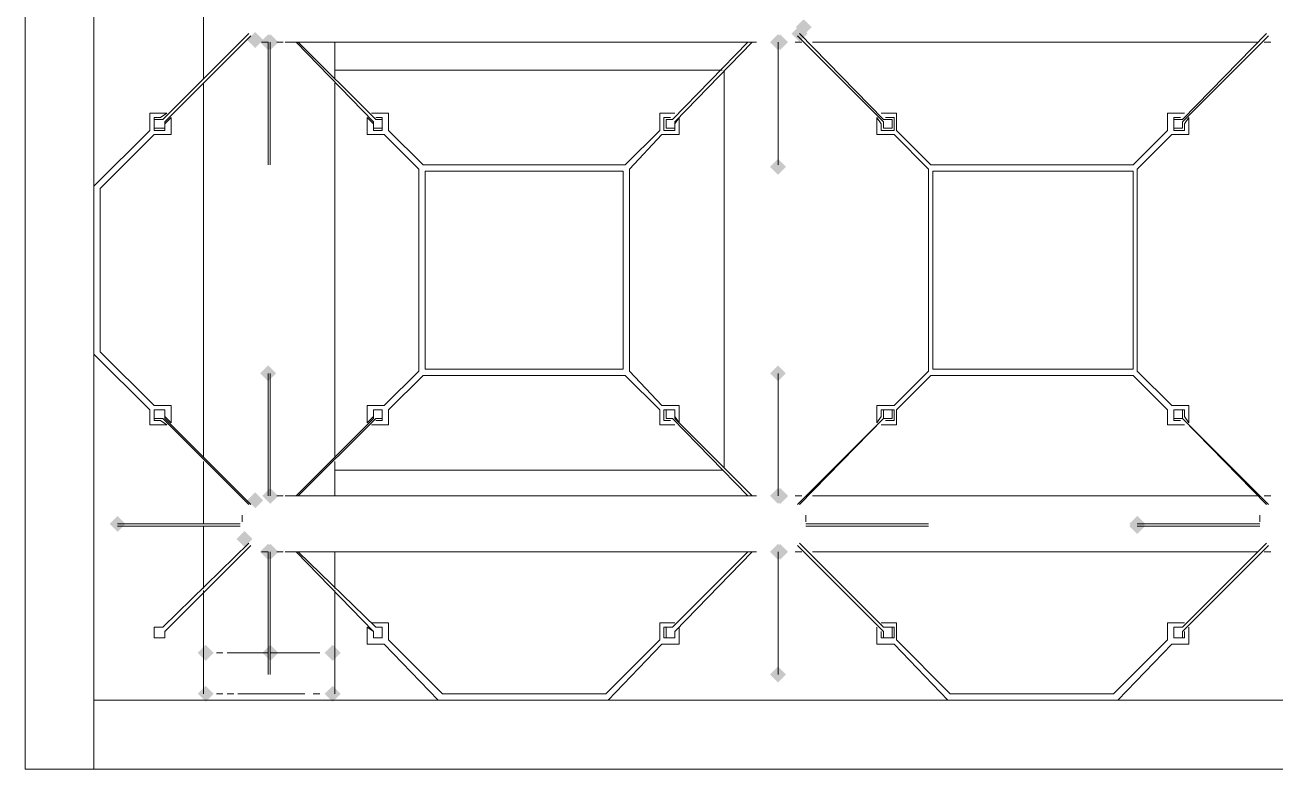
# Model space of a CAD drawing. Header units: millimetres. Extents: x -4415 to 173792, y -78716 to 47289.
# Drawn here: x 45874 to 46498, y -5479 to -5108 of the extents above; entities that cross this region are included whole.
import ezdxf

# ---------------------------------------------------------------- set-up
doc = ezdxf.new("R2010")
doc.units = ezdxf.units.MM

msp = doc.modelspace()

# ---------------------------------------------------------------- hatches: boundary and pattern name
h = msp.add_hatch(color=0)
h.dxf.hatch_style = 2
h.paths.add_polyline_path([(46260.28, -5116.05), (46256.3, -5112.07), (46260.28, -5108.1), (46264.25, -5112.07)])
h = msp.add_hatch(color=0)
h.dxf.hatch_style = 2
h.paths.add_polyline_path([(46262.42, -5112.83), (46258.45, -5108.85), (46262.42, -5104.88), (46266.4, -5108.85)])
h = msp.add_hatch(color=0)
h.dxf.hatch_style = 2
h.paths.add_polyline_path([(45988.68, -5119.27), (45984.71, -5115.29), (45988.68, -5111.32), (45992.65, -5115.29)])
h = msp.add_hatch(color=0)
h.dxf.hatch_style = 2
h.paths.add_polyline_path([(45995.12, -5120.34), (45991.15, -5116.37), (45995.12, -5112.4), (45999.09, -5116.37)])
h = msp.add_hatch(color=0)
h.dxf.hatch_style = 2
h.paths.add_polyline_path([(45996.2, -5120.34), (45992.22, -5116.37), (45996.2, -5112.4), (46000.17, -5116.37)])
h = msp.add_hatch(color=0)
h.dxf.hatch_style = 2
h.paths.add_polyline_path([(46249.54, -5120.34), (46245.57, -5116.37), (46249.54, -5112.4), (46253.51, -5116.37)])
h = msp.add_hatch(color=0)
h.dxf.hatch_style = 2
h.paths.add_polyline_path([(46250.62, -5120.34), (46246.64, -5116.37), (46250.62, -5112.4), (46254.59, -5116.37)])
h = msp.add_hatch(color=0)
h.dxf.hatch_style = 2
h.paths.add_polyline_path([(46249.54, -5182.6), (46245.57, -5178.63), (46249.54, -5174.66), (46253.51, -5178.63)])
h = msp.add_hatch(color=0)
h.dxf.hatch_style = 2
h.paths.add_polyline_path([(45995.12, -5285.66), (45991.15, -5281.69), (45995.12, -5277.71), (45999.09, -5281.69)])
h = msp.add_hatch(color=0)
h.dxf.hatch_style = 2
h.paths.add_polyline_path([(46249.54, -5285.66), (46245.57, -5281.69), (46249.54, -5277.71), (46253.51, -5281.69)])
h = msp.add_hatch(color=0)
h.dxf.hatch_style = 2
h.paths.add_polyline_path([(46249.54, -5285.66), (46245.57, -5281.69), (46249.54, -5277.71), (46253.51, -5281.69)])
h = msp.add_hatch(color=0)
h.dxf.hatch_style = 2
h.paths.add_polyline_path([(45988.68, -5348.99), (45984.71, -5345.02), (45988.68, -5341.05), (45992.65, -5345.02)])
h = msp.add_hatch(color=0)
h.dxf.hatch_style = 2
h.paths.add_polyline_path([(45996.2, -5346.85), (45992.22, -5342.88), (45996.2, -5338.9), (46000.17, -5342.88)])
h = msp.add_hatch(color=0)
h.dxf.hatch_style = 2
h.paths.add_polyline_path([(46249.54, -5346.85), (46245.57, -5342.88), (46249.54, -5338.9), (46253.51, -5342.88)])
h = msp.add_hatch(color=0)
h.dxf.hatch_style = 2
h.paths.add_polyline_path([(46250.62, -5346.85), (46246.64, -5342.88), (46250.62, -5338.9), (46254.59, -5342.88)])
h = msp.add_hatch(color=0)
h.dxf.hatch_style = 2
h.paths.add_polyline_path([(45919.98, -5360.8), (45916.01, -5356.83), (45919.98, -5352.86), (45923.95, -5356.83)])
h = msp.add_hatch(color=0)
h.dxf.hatch_style = 2
h.paths.add_polyline_path([(46428.82, -5360.8), (46424.84, -5356.83), (46428.82, -5352.86), (46432.79, -5356.83)])
h = msp.add_hatch(color=0)
h.dxf.hatch_style = 2
h.paths.add_polyline_path([(46428.82, -5361.88), (46424.84, -5357.9), (46428.82, -5353.93), (46432.79, -5357.9)])
h = msp.add_hatch(color=0)
h.dxf.hatch_style = 2
h.paths.add_polyline_path([(45983.31, -5368.32), (45979.34, -5364.35), (45983.31, -5360.37), (45987.29, -5364.35)])
h = msp.add_hatch(color=0)
h.dxf.hatch_style = 2
h.paths.add_polyline_path([(45995.12, -5374.76), (45991.15, -5370.79), (45995.12, -5366.81), (45999.09, -5370.79)])
h = msp.add_hatch(color=0)
h.dxf.hatch_style = 2
h.paths.add_polyline_path([(45996.2, -5374.76), (45992.22, -5370.79), (45996.2, -5366.81), (46000.17, -5370.79)])
h = msp.add_hatch(color=0)
h.dxf.hatch_style = 2
h.paths.add_polyline_path([(46249.54, -5374.76), (46245.57, -5370.79), (46249.54, -5366.81), (46253.51, -5370.79)])
h = msp.add_hatch(color=0)
h.dxf.hatch_style = 2
h.paths.add_polyline_path([(46250.62, -5374.76), (46246.64, -5370.79), (46250.62, -5366.81), (46254.59, -5370.79)])
h = msp.add_hatch(color=0)
h.dxf.hatch_style = 2
h.paths.add_polyline_path([(45963.99, -5425.21), (45960.02, -5421.24), (45963.99, -5417.27), (45967.96, -5421.24)])
h = msp.add_hatch(color=0)
h.dxf.hatch_style = 2
h.paths.add_polyline_path([(45996.2, -5425.21), (45992.22, -5421.24), (45996.2, -5417.27), (46000.17, -5421.24)])
h = msp.add_hatch(color=0)
h.dxf.hatch_style = 2
h.paths.add_polyline_path([(46027.33, -5425.21), (46023.36, -5421.24), (46027.33, -5417.27), (46031.3, -5421.24)])
h = msp.add_hatch(color=0)
h.dxf.hatch_style = 2
h.paths.add_polyline_path([(46027.33, -5425.21), (46023.36, -5421.24), (46027.33, -5417.27), (46031.3, -5421.24)])
h = msp.add_hatch(color=0)
h.dxf.hatch_style = 2
h.paths.add_polyline_path([(46249.54, -5435.95), (46245.57, -5431.98), (46249.54, -5428), (46253.51, -5431.98)])
h = msp.add_hatch(color=0)
h.dxf.hatch_style = 2
h.paths.add_polyline_path([(45963.99, -5445.61), (45960.02, -5441.64), (45963.99, -5437.67), (45967.96, -5441.64)])
h = msp.add_hatch(color=0)
h.dxf.hatch_style = 2
h.paths.add_polyline_path([(46027.33, -5445.61), (46023.36, -5441.64), (46027.33, -5437.67), (46031.3, -5441.64)])

# ---------------------------------------------------------------- linework, layer by layer
at = {"color": 0, "lineweight": 0}
for points in [[(45873.82, -5479.21), (45873.82, -3964.51)], [(45908.17, -5479.21), (45908.17, -3964.51)], [(45962.92, -5134.62), (45962.92, -5103.49)], [(45942.52, -5155.01), (45985.46, -5112.07)], [(45986.53, -5113.15), (45943.59, -5156.09)], [(46302.14, -5156.09), (46259.2, -5113.15)], [(46260.28, -5112.07), (46302.14, -5155.01)], [(46451.36, -5155.01), (46493.23, -5112.07)], [(46494.3, -5113.15), (46451.36, -5156.09)], [(45995.12, -5116.37), (45991.9, -5116.37)], [(45995.12, -5177.56), (45995.12, -5116.37)], [(45996.2, -5116.37), (45996.2, -5177.56)], [(46002.64, -5116.37), (45999.42, -5116.37)], [(46006.93, -5116.37), (46003.71, -5116.37)], [(46010.15, -5116.37), (46006.93, -5116.37)], [(46047.72, -5156.09), (46009.08, -5116.37)], [(46013.37, -5116.37), (46010.15, -5116.37)], [(46010.15, -5116.37), (46048.8, -5155.01)], [(46016.59, -5116.37), (46013.37, -5116.37)], [(46020.89, -5116.37), (46016.59, -5116.37)], [(46024.11, -5116.37), (46020.89, -5116.37)], [(46029.47, -5116.37), (46024.11, -5116.37)], [(46028.4, -5116.37), (46028.4, -5134.62)], [(46033.77, -5116.37), (46029.47, -5116.37)], [(46039.14, -5116.37), (46033.77, -5116.37)], [(46044.5, -5116.37), (46039.14, -5116.37)], [(46049.87, -5116.37), (46044.5, -5116.37)], [(46055.24, -5116.37), (46049.87, -5116.37)], [(46061.68, -5116.37), (46055.24, -5116.37)], [(46067.05, -5116.37), (46061.68, -5116.37)], [(46073.49, -5116.37), (46067.05, -5116.37)], [(46079.93, -5116.37), (46073.49, -5116.37)], [(46086.37, -5116.37), (46079.93, -5116.37)], [(46092.81, -5116.37), (46086.37, -5116.37)], [(46099.25, -5116.37), (46092.81, -5116.37)], [(46105.69, -5116.37), (46099.25, -5116.37)], [(46113.21, -5116.37), (46105.69, -5116.37)], [(46118.57, -5116.37), (46113.21, -5116.37)], [(46126.09, -5116.37), (46118.57, -5116.37)], [(46132.53, -5116.37), (46126.09, -5116.37)], [(46138.97, -5116.37), (46132.53, -5116.37)], [(46146.49, -5116.37), (46138.97, -5116.37)], [(46152.93, -5116.37), (46146.49, -5116.37)], [(46159.37, -5116.37), (46152.93, -5116.37)], [(46165.81, -5116.37), (46159.37, -5116.37)], [(46172.25, -5116.37), (46165.81, -5116.37)], [(46177.62, -5116.37), (46172.25, -5116.37)], [(46184.06, -5116.37), (46177.62, -5116.37)], [(46190.5, -5116.37), (46184.06, -5116.37)], [(46195.87, -5116.37), (46190.5, -5116.37)], [(46201.23, -5116.37), (46195.87, -5116.37)], [(46196.94, -5155.01), (46234.51, -5116.37)], [(46236.66, -5116.37), (46198.01, -5156.09)], [(46205.53, -5116.37), (46201.23, -5116.37)], [(46210.9, -5116.37), (46205.53, -5116.37)], [(46216.26, -5116.37), (46210.9, -5116.37)], [(46220.56, -5116.37), (46216.26, -5116.37)], [(46224.85, -5116.37), (46220.56, -5116.37)], [(46228.07, -5116.37), (46224.85, -5116.37)], [(46232.37, -5116.37), (46228.07, -5116.37)], [(46235.59, -5116.37), (46232.37, -5116.37)], [(46238.81, -5116.37), (46235.59, -5116.37)], [(46249.54, -5177.56), (46249.54, -5116.37)], [(46249.54, -5116.37), (46249.54, -5177.56)], [(46261.35, -5116.37), (46258.13, -5116.37)], [(46271.01, -5116.37), (46266.72, -5116.37)], [(46274.23, -5116.37), (46271.01, -5116.37)], [(46279.6, -5116.37), (46274.23, -5116.37)], [(46283.89, -5116.37), (46279.6, -5116.37)], [(46288.19, -5116.37), (46283.89, -5116.37)], [(46293.55, -5116.37), (46288.19, -5116.37)], [(46297.85, -5116.37), (46293.55, -5116.37)], [(46304.29, -5116.37), (46297.85, -5116.37)], [(46309.66, -5116.37), (46304.29, -5116.37)], [(46315.02, -5116.37), (46309.66, -5116.37)], [(46321.47, -5116.37), (46315.02, -5116.37)], [(46326.83, -5116.37), (46321.47, -5116.37)], [(46333.27, -5116.37), (46326.83, -5116.37)], [(46339.72, -5116.37), (46333.27, -5116.37)], [(46346.16, -5116.37), (46339.72, -5116.37)], [(46353.67, -5116.37), (46346.16, -5116.37)], [(46360.11, -5116.37), (46353.67, -5116.37)], [(46366.55, -5116.37), (46360.11, -5116.37)], [(46372.99, -5116.37), (46366.55, -5116.37)], [(46380.51, -5116.37), (46372.99, -5116.37)], [(46386.95, -5116.37), (46380.51, -5116.37)], [(46393.39, -5116.37), (46386.95, -5116.37)], [(46399.83, -5116.37), (46393.39, -5116.37)], [(46406.27, -5116.37), (46399.83, -5116.37)], [(46413.79, -5116.37), (46406.27, -5116.37)], [(46420.23, -5116.37), (46413.79, -5116.37)], [(46426.67, -5116.37), (46420.23, -5116.37)], [(46432.04, -5116.37), (46426.67, -5116.37)], [(46438.48, -5116.37), (46432.04, -5116.37)], [(46443.84, -5116.37), (46438.48, -5116.37)], [(46450.29, -5116.37), (46443.84, -5116.37)], [(46454.58, -5116.37), (46450.29, -5116.37)], [(46461.02, -5116.37), (46454.58, -5116.37)], [(46465.31, -5116.37), (46461.02, -5116.37)], [(46470.68, -5116.37), (46465.31, -5116.37)], [(46474.98, -5116.37), (46470.68, -5116.37)], [(46478.2, -5116.37), (46474.98, -5116.37)], [(46482.49, -5116.37), (46478.2, -5116.37)], [(46485.71, -5116.37), (46482.49, -5116.37)], [(46488.93, -5116.37), (46485.71, -5116.37)], [(46495.37, -5116.37), (46492.15, -5116.37)], [(46028.4, -5130.32), (46221.63, -5130.32)], [(46222.7, -5130.32), (46222.7, -5328.92)], [(45962.92, -5323.55), (45962.92, -5136.76)], [(46028.4, -5136.76), (46028.4, -5323.55)], [(45944.67, -5151.79), (45936.08, -5151.79)], [(45936.08, -5151.79), (45936.08, -5160.38)], [(45938.23, -5160.38), (45938.23, -5153.94)], [(45938.23, -5153.94), (45941.45, -5153.94)], [(45938.23, -5155.01), (45942.52, -5155.01)], [(45938.23, -5159.31), (45938.23, -5155.01)], [(45941.45, -5153.94), (45944.67, -5151.79)], [(45946.82, -5153.94), (45943.59, -5157.16)], [(45943.59, -5156.09), (45943.59, -5159.31)], [(45943.59, -5157.16), (45943.59, -5160.38)], [(45946.82, -5162.53), (45946.82, -5153.94)], [(46044.5, -5153.94), (46047.72, -5157.16)], [(46044.5, -5162.53), (46044.5, -5153.94)], [(46046.65, -5151.79), (46055.24, -5151.79)], [(46047.72, -5159.31), (46047.72, -5156.09)], [(46047.72, -5157.16), (46047.72, -5160.38)], [(46052.02, -5153.94), (46048.8, -5153.94)], [(46048.8, -5155.01), (46052.02, -5155.01)], [(46052.02, -5160.38), (46052.02, -5153.94)], [(46052.02, -5155.01), (46052.02, -5159.31)], [(46055.24, -5151.79), (46055.24, -5160.38)], [(46190.5, -5151.79), (46198.01, -5151.79)], [(46190.5, -5160.38), (46190.5, -5151.79)], [(46192.65, -5153.94), (46192.65, -5160.38)], [(46195.87, -5153.94), (46192.65, -5153.94)], [(46193.72, -5155.01), (46196.94, -5155.01)], [(46193.72, -5159.31), (46193.72, -5155.01)], [(46198.01, -5157.16), (46200.16, -5153.94)], [(46198.01, -5156.09), (46198.01, -5159.31)], [(46198.01, -5160.38), (46198.01, -5157.16)], [(46200.16, -5153.94), (46200.16, -5162.53)], [(46298.92, -5153.94), (46301.07, -5157.16)], [(46298.92, -5162.53), (46298.92, -5153.94)], [(46301.07, -5151.79), (46308.58, -5151.79)], [(46301.07, -5157.16), (46301.07, -5160.38)], [(46302.14, -5155.01), (46306.44, -5155.01)], [(46302.14, -5159.31), (46302.14, -5156.09)], [(46307.51, -5153.94), (46303.22, -5153.94)], [(46306.44, -5155.01), (46306.44, -5159.31)], [(46307.51, -5160.38), (46307.51, -5153.94)], [(46308.58, -5151.79), (46308.58, -5160.38)], [(46443.84, -5151.79), (46452.43, -5151.79)], [(46443.84, -5160.38), (46443.84, -5151.79)], [(46447.06, -5153.94), (46447.06, -5160.38)], [(46450.29, -5153.94), (46447.06, -5153.94)], [(46447.06, -5155.01), (46451.36, -5155.01)], [(46447.06, -5159.31), (46447.06, -5155.01)], [(46451.36, -5156.09), (46451.36, -5159.31)], [(46452.43, -5157.16), (46454.58, -5153.94)], [(46452.43, -5160.38), (46452.43, -5157.16)], [(46454.58, -5153.94), (46454.58, -5162.53)], [(45936.08, -5160.38), (45908.17, -5188.29)], [(45911.39, -5189.37), (45938.23, -5162.53)], [(45943.59, -5159.31), (45938.23, -5159.31)], [(45943.59, -5160.38), (45938.23, -5160.38)], [(45938.23, -5162.53), (45946.82, -5162.53)], [(46053.09, -5162.53), (46044.5, -5162.53)], [(46052.02, -5159.31), (46047.72, -5159.31)], [(46047.72, -5160.38), (46052.02, -5160.38)], [(46070.27, -5179.7), (46053.09, -5162.53)], [(46055.24, -5160.38), (46072.41, -5177.56)], [(46173.32, -5177.56), (46190.5, -5160.38)], [(46191.57, -5162.53), (46175.47, -5179.7)], [(46200.16, -5162.53), (46191.57, -5162.53)], [(46192.65, -5160.38), (46198.01, -5160.38)], [(46198.01, -5159.31), (46193.72, -5159.31)], [(46307.51, -5162.53), (46298.92, -5162.53)], [(46301.07, -5160.38), (46307.51, -5160.38)], [(46306.44, -5159.31), (46302.14, -5159.31)], [(46324.69, -5179.7), (46307.51, -5162.53)], [(46308.58, -5160.38), (46325.76, -5177.56)], [(46426.67, -5177.56), (46443.84, -5160.38)], [(46445.99, -5162.53), (46428.82, -5179.7)], [(46454.58, -5162.53), (46445.99, -5162.53)], [(46451.36, -5159.31), (46447.06, -5159.31)], [(46447.06, -5160.38), (46452.43, -5160.38)], [(46070.27, -5280.61), (46070.27, -5179.7)], [(46072.41, -5177.56), (46173.32, -5177.56)], [(46073.49, -5279.54), (46073.49, -5180.78)], [(46073.49, -5180.78), (46172.25, -5180.78)], [(46172.25, -5180.78), (46172.25, -5279.54)], [(46175.47, -5179.7), (46175.47, -5280.61)], [(46324.69, -5280.61), (46324.69, -5179.7)], [(46325.76, -5177.56), (46426.67, -5177.56)], [(46326.83, -5279.54), (46326.83, -5180.78)], [(46326.83, -5180.78), (46426.67, -5180.78)], [(46426.67, -5180.78), (46426.67, -5279.54)], [(46428.82, -5179.7), (46428.82, -5280.61)], [(45908.17, -5188.29), (45908.17, -5272.03)], [(45911.39, -5270.95), (45911.39, -5189.37)], [(45908.17, -5272.03), (45936.08, -5299.94)], [(45938.23, -5297.79), (45911.39, -5270.95)], [(45995.12, -5342.88), (45995.12, -5281.69)], [(45996.2, -5281.69), (45996.2, -5342.88)], [(46053.09, -5297.79), (46070.27, -5280.61)], [(46172.25, -5279.54), (46073.49, -5279.54)], [(46175.47, -5280.61), (46191.57, -5297.79)], [(46249.54, -5281.69), (46249.54, -5342.88)], [(46249.54, -5342.88), (46249.54, -5281.69)], [(46307.51, -5297.79), (46324.69, -5280.61)], [(46426.67, -5279.54), (46326.83, -5279.54)], [(46428.82, -5280.61), (46445.99, -5297.79)], [(46072.41, -5282.76), (46055.24, -5299.94)], [(46173.32, -5282.76), (46072.41, -5282.76)], [(46190.5, -5299.94), (46173.32, -5282.76)], [(46325.76, -5282.76), (46308.58, -5299.94)], [(46426.67, -5282.76), (46325.76, -5282.76)], [(46443.84, -5299.94), (46426.67, -5282.76)], [(45936.08, -5299.94), (45936.08, -5307.45)], [(45946.82, -5297.79), (45938.23, -5297.79)], [(45938.23, -5305.3), (45938.23, -5299.94)], [(45938.23, -5299.94), (45943.59, -5299.94)], [(45938.23, -5299.94), (45943.59, -5299.94)], [(45938.23, -5304.23), (45938.23, -5299.94)], [(45943.59, -5299.94), (45943.59, -5303.16)], [(45943.59, -5299.94), (45943.59, -5304.23)], [(45946.82, -5306.38), (45946.82, -5297.79)], [(46044.5, -5297.79), (46053.09, -5297.79)], [(46044.5, -5306.38), (46044.5, -5297.79)], [(46047.72, -5299.94), (46047.72, -5303.16)], [(46052.02, -5299.94), (46047.72, -5299.94)], [(46047.72, -5299.94), (46052.02, -5299.94)], [(46047.72, -5304.23), (46047.72, -5299.94)], [(46052.02, -5305.3), (46052.02, -5299.94)], [(46052.02, -5299.94), (46052.02, -5304.23)], [(46055.24, -5299.94), (46055.24, -5307.45)], [(46190.5, -5307.45), (46190.5, -5299.94)], [(46191.57, -5297.79), (46200.16, -5297.79)], [(46192.65, -5299.94), (46192.65, -5305.3)], [(46198.01, -5299.94), (46192.65, -5299.94)], [(46193.72, -5299.94), (46198.01, -5299.94)], [(46193.72, -5304.23), (46193.72, -5299.94)], [(46198.01, -5303.16), (46198.01, -5299.94)], [(46198.01, -5299.94), (46198.01, -5304.23)], [(46200.16, -5297.79), (46200.16, -5306.38)], [(46298.92, -5297.79), (46307.51, -5297.79)], [(46298.92, -5306.38), (46298.92, -5297.79)], [(46301.07, -5299.94), (46301.07, -5303.16)], [(46307.51, -5299.94), (46301.07, -5299.94)], [(46302.14, -5299.94), (46306.44, -5299.94)], [(46302.14, -5304.23), (46302.14, -5299.94)], [(46306.44, -5299.94), (46306.44, -5304.23)], [(46307.51, -5305.3), (46307.51, -5299.94)], [(46308.58, -5299.94), (46308.58, -5307.45)], [(46443.84, -5307.45), (46443.84, -5299.94)], [(46445.99, -5297.79), (46454.58, -5297.79)], [(46447.06, -5299.94), (46447.06, -5305.3)], [(46452.43, -5299.94), (46447.06, -5299.94)], [(46447.06, -5299.94), (46451.36, -5299.94)], [(46447.06, -5304.23), (46447.06, -5299.94)], [(46451.36, -5299.94), (46451.36, -5304.23)], [(46452.43, -5303.16), (46452.43, -5299.94)], [(46454.58, -5297.79), (46454.58, -5306.38)], [(45936.08, -5307.45), (45944.67, -5307.45)], [(45942.52, -5304.23), (45938.23, -5304.23)], [(45941.45, -5305.3), (45938.23, -5305.3)], [(45944.67, -5307.45), (45941.45, -5305.3)], [(45985.46, -5347.17), (45942.52, -5304.23)], [(45943.59, -5303.16), (45946.82, -5306.38)], [(45943.59, -5304.23), (45986.53, -5347.17)], [(46009.08, -5342.88), (46047.72, -5304.23)], [(46048.8, -5304.23), (46010.15, -5342.88)], [(46047.72, -5303.16), (46044.5, -5306.38)], [(46055.24, -5307.45), (46046.65, -5307.45)], [(46052.02, -5304.23), (46048.8, -5304.23)], [(46048.8, -5305.3), (46052.02, -5305.3)], [(46198.01, -5307.45), (46190.5, -5307.45)], [(46192.65, -5305.3), (46195.87, -5305.3)], [(46196.94, -5304.23), (46193.72, -5304.23)], [(46234.51, -5342.88), (46196.94, -5304.23)], [(46200.16, -5306.38), (46198.01, -5303.16)], [(46198.01, -5304.23), (46236.66, -5342.88)], [(46259.2, -5347.17), (46302.14, -5304.23)], [(46302.14, -5304.23), (46260.28, -5347.17)], [(46301.07, -5303.16), (46298.92, -5306.38)], [(46308.58, -5307.45), (46301.07, -5307.45)], [(46306.44, -5304.23), (46302.14, -5304.23)], [(46303.22, -5305.3), (46307.51, -5305.3)], [(46452.43, -5307.45), (46443.84, -5307.45)], [(46451.36, -5304.23), (46447.06, -5304.23)], [(46447.06, -5305.3), (46450.29, -5305.3)], [(46451.36, -5304.23), (46494.3, -5347.17)], [(46493.23, -5347.17), (46451.36, -5304.23)], [(46454.58, -5306.38), (46452.43, -5303.16)], [(45962.92, -5356.83), (45962.92, -5325.7)], [(46028.4, -5325.7), (46028.4, -5342.88)], [(46221.63, -5329.99), (46028.4, -5329.99)], [(45999.42, -5342.88), (46002.64, -5342.88)], [(46003.71, -5342.88), (46006.93, -5342.88)], [(46006.93, -5342.88), (46010.15, -5342.88)], [(46010.15, -5342.88), (46013.37, -5342.88)], [(46013.37, -5342.88), (46016.59, -5342.88)], [(46016.59, -5342.88), (46020.89, -5342.88)], [(46020.89, -5342.88), (46024.11, -5342.88)], [(46024.11, -5342.88), (46029.47, -5342.88)], [(46029.47, -5342.88), (46033.77, -5342.88)], [(46033.77, -5342.88), (46039.14, -5342.88)], [(46039.14, -5342.88), (46044.5, -5342.88)], [(46044.5, -5342.88), (46049.87, -5342.88)], [(46049.87, -5342.88), (46055.24, -5342.88)], [(46055.24, -5342.88), (46061.68, -5342.88)], [(46061.68, -5342.88), (46067.05, -5342.88)], [(46067.05, -5342.88), (46073.49, -5342.88)], [(46073.49, -5342.88), (46079.93, -5342.88)], [(46079.93, -5342.88), (46086.37, -5342.88)], [(46086.37, -5342.88), (46092.81, -5342.88)], [(46092.81, -5342.88), (46099.25, -5342.88)], [(46099.25, -5342.88), (46105.69, -5342.88)], [(46105.69, -5342.88), (46113.21, -5342.88)], [(46113.21, -5342.88), (46118.57, -5342.88)], [(46118.57, -5342.88), (46126.09, -5342.88)], [(46126.09, -5342.88), (46132.53, -5342.88)], [(46132.53, -5342.88), (46138.97, -5342.88)], [(46138.97, -5342.88), (46146.49, -5342.88)], [(46146.49, -5342.88), (46152.93, -5342.88)], [(46152.93, -5342.88), (46159.37, -5342.88)], [(46159.37, -5342.88), (46165.81, -5342.88)], [(46165.81, -5342.88), (46172.25, -5342.88)], [(46172.25, -5342.88), (46177.62, -5342.88)], [(46177.62, -5342.88), (46184.06, -5342.88)], [(46184.06, -5342.88), (46190.5, -5342.88)], [(46190.5, -5342.88), (46195.87, -5342.88)], [(46195.87, -5342.88), (46201.23, -5342.88)], [(46201.23, -5342.88), (46205.53, -5342.88)], [(46205.53, -5342.88), (46210.9, -5342.88)], [(46210.9, -5342.88), (46216.26, -5342.88)], [(46216.26, -5342.88), (46220.56, -5342.88)], [(46220.56, -5342.88), (46224.85, -5342.88)], [(46224.85, -5342.88), (46228.07, -5342.88)], [(46228.07, -5342.88), (46232.37, -5342.88)], [(46232.37, -5342.88), (46235.59, -5342.88)], [(46235.59, -5342.88), (46238.81, -5342.88)], [(46258.13, -5342.88), (46261.35, -5342.88)], [(46266.72, -5342.88), (46271.01, -5342.88)], [(46271.01, -5342.88), (46274.23, -5342.88)], [(46274.23, -5342.88), (46279.6, -5342.88)], [(46279.6, -5342.88), (46283.89, -5342.88)], [(46283.89, -5342.88), (46288.19, -5342.88)], [(46288.19, -5342.88), (46293.55, -5342.88)], [(46293.55, -5342.88), (46297.85, -5342.88)], [(46297.85, -5342.88), (46304.29, -5342.88)], [(46304.29, -5342.88), (46309.66, -5342.88)], [(46309.66, -5342.88), (46315.02, -5342.88)], [(46315.02, -5342.88), (46321.47, -5342.88)], [(46321.47, -5342.88), (46326.83, -5342.88)], [(46326.83, -5342.88), (46333.27, -5342.88)], [(46333.27, -5342.88), (46339.72, -5342.88)], [(46339.72, -5342.88), (46346.16, -5342.88)], [(46346.16, -5342.88), (46353.67, -5342.88)], [(46353.67, -5342.88), (46360.11, -5342.88)], [(46360.11, -5342.88), (46366.55, -5342.88)], [(46366.55, -5342.88), (46372.99, -5342.88)], [(46372.99, -5342.88), (46380.51, -5342.88)], [(46380.51, -5342.88), (46386.95, -5342.88)], [(46386.95, -5342.88), (46393.39, -5342.88)], [(46393.39, -5342.88), (46399.83, -5342.88)], [(46399.83, -5342.88), (46406.27, -5342.88)], [(46406.27, -5342.88), (46413.79, -5342.88)], [(46413.79, -5342.88), (46420.23, -5342.88)], [(46420.23, -5342.88), (46426.67, -5342.88)], [(46426.67, -5342.88), (46432.04, -5342.88)], [(46432.04, -5342.88), (46438.48, -5342.88)], [(46438.48, -5342.88), (46443.84, -5342.88)], [(46443.84, -5342.88), (46450.29, -5342.88)], [(46450.29, -5342.88), (46454.58, -5342.88)], [(46454.58, -5342.88), (46461.02, -5342.88)], [(46461.02, -5342.88), (46465.31, -5342.88)], [(46465.31, -5342.88), (46470.68, -5342.88)], [(46470.68, -5342.88), (46474.98, -5342.88)], [(46474.98, -5342.88), (46478.2, -5342.88)], [(46478.2, -5342.88), (46482.49, -5342.88)], [(46482.49, -5342.88), (46485.71, -5342.88)], [(46485.71, -5342.88), (46488.93, -5342.88)], [(46492.15, -5342.88), (46495.37, -5342.88)], [(45919.98, -5356.83), (45981.17, -5356.83)], [(45982.24, -5355.76), (45982.24, -5352.54)], [(46263.5, -5355.76), (46263.5, -5352.54)], [(46263.5, -5356.83), (46324.69, -5356.83)], [(46428.82, -5356.83), (46490, -5356.83)], [(46490, -5355.76), (46490, -5352.54)], [(45981.17, -5357.9), (45919.98, -5357.9)], [(45962.92, -5389.04), (45962.92, -5357.9)], [(46324.69, -5357.9), (46263.5, -5357.9)], [(46490, -5357.9), (46428.82, -5357.9)], [(45942.52, -5408.36), (45985.46, -5366.49)], [(45986.53, -5367.57), (45943.59, -5410.51)], [(46302.14, -5410.51), (46259.2, -5367.57)], [(46260.28, -5366.49), (46302.14, -5408.36)], [(46451.36, -5408.36), (46493.23, -5366.49)], [(46494.3, -5367.57), (46451.36, -5410.51)], [(45995.12, -5370.79), (45991.9, -5370.79)], [(45995.12, -5431.98), (45995.12, -5370.79)], [(45996.2, -5370.79), (45996.2, -5431.98)], [(46002.64, -5370.79), (45999.42, -5370.79)], [(46006.93, -5370.79), (46003.71, -5370.79)], [(46010.15, -5370.79), (46006.93, -5370.79)], [(46047.72, -5410.51), (46009.08, -5370.79)], [(46013.37, -5370.79), (46010.15, -5370.79)], [(46010.15, -5370.79), (46048.8, -5408.36)], [(46016.59, -5370.79), (46013.37, -5370.79)], [(46020.89, -5370.79), (46016.59, -5370.79)], [(46024.11, -5370.79), (46020.89, -5370.79)], [(46029.47, -5370.79), (46024.11, -5370.79)], [(46028.4, -5370.79), (46028.4, -5389.04)], [(46033.77, -5370.79), (46029.47, -5370.79)], [(46039.14, -5370.79), (46033.77, -5370.79)], [(46044.5, -5370.79), (46039.14, -5370.79)], [(46049.87, -5370.79), (46044.5, -5370.79)], [(46055.24, -5370.79), (46049.87, -5370.79)], [(46061.68, -5370.79), (46055.24, -5370.79)], [(46067.05, -5370.79), (46061.68, -5370.79)], [(46073.49, -5370.79), (46067.05, -5370.79)], [(46079.93, -5370.79), (46073.49, -5370.79)], [(46086.37, -5370.79), (46079.93, -5370.79)], [(46092.81, -5370.79), (46086.37, -5370.79)], [(46099.25, -5370.79), (46092.81, -5370.79)], [(46105.69, -5370.79), (46099.25, -5370.79)], [(46113.21, -5370.79), (46105.69, -5370.79)], [(46118.57, -5370.79), (46113.21, -5370.79)], [(46126.09, -5370.79), (46118.57, -5370.79)], [(46132.53, -5370.79), (46126.09, -5370.79)], [(46138.97, -5370.79), (46132.53, -5370.79)], [(46146.49, -5370.79), (46138.97, -5370.79)], [(46152.93, -5370.79), (46146.49, -5370.79)], [(46159.37, -5370.79), (46152.93, -5370.79)], [(46165.81, -5370.79), (46159.37, -5370.79)], [(46172.25, -5370.79), (46165.81, -5370.79)], [(46177.62, -5370.79), (46172.25, -5370.79)], [(46184.06, -5370.79), (46177.62, -5370.79)], [(46190.5, -5370.79), (46184.06, -5370.79)], [(46195.87, -5370.79), (46190.5, -5370.79)], [(46201.23, -5370.79), (46195.87, -5370.79)], [(46196.94, -5408.36), (46234.51, -5370.79)], [(46236.66, -5370.79), (46198.01, -5410.51)], [(46205.53, -5370.79), (46201.23, -5370.79)], [(46210.9, -5370.79), (46205.53, -5370.79)], [(46216.26, -5370.79), (46210.9, -5370.79)], [(46220.56, -5370.79), (46216.26, -5370.79)], [(46224.85, -5370.79), (46220.56, -5370.79)], [(46228.07, -5370.79), (46224.85, -5370.79)], [(46232.37, -5370.79), (46228.07, -5370.79)], [(46235.59, -5370.79), (46232.37, -5370.79)], [(46238.81, -5370.79), (46235.59, -5370.79)], [(46249.54, -5431.98), (46249.54, -5370.79)], [(46249.54, -5370.79), (46249.54, -5431.98)], [(46261.35, -5370.79), (46258.13, -5370.79)], [(46271.01, -5370.79), (46266.72, -5370.79)], [(46274.23, -5370.79), (46271.01, -5370.79)], [(46279.6, -5370.79), (46274.23, -5370.79)], [(46283.89, -5370.79), (46279.6, -5370.79)], [(46288.19, -5370.79), (46283.89, -5370.79)], [(46293.55, -5370.79), (46288.19, -5370.79)], [(46297.85, -5370.79), (46293.55, -5370.79)], [(46304.29, -5370.79), (46297.85, -5370.79)], [(46309.66, -5370.79), (46304.29, -5370.79)], [(46315.02, -5370.79), (46309.66, -5370.79)], [(46321.47, -5370.79), (46315.02, -5370.79)], [(46326.83, -5370.79), (46321.47, -5370.79)], [(46333.27, -5370.79), (46326.83, -5370.79)], [(46339.72, -5370.79), (46333.27, -5370.79)], [(46346.16, -5370.79), (46339.72, -5370.79)], [(46353.67, -5370.79), (46346.16, -5370.79)], [(46360.11, -5370.79), (46353.67, -5370.79)], [(46366.55, -5370.79), (46360.11, -5370.79)], [(46372.99, -5370.79), (46366.55, -5370.79)], [(46380.51, -5370.79), (46372.99, -5370.79)], [(46386.95, -5370.79), (46380.51, -5370.79)], [(46393.39, -5370.79), (46386.95, -5370.79)], [(46399.83, -5370.79), (46393.39, -5370.79)], [(46406.27, -5370.79), (46399.83, -5370.79)], [(46413.79, -5370.79), (46406.27, -5370.79)], [(46420.23, -5370.79), (46413.79, -5370.79)], [(46426.67, -5370.79), (46420.23, -5370.79)], [(46432.04, -5370.79), (46426.67, -5370.79)], [(46438.48, -5370.79), (46432.04, -5370.79)], [(46443.84, -5370.79), (46438.48, -5370.79)], [(46450.29, -5370.79), (46443.84, -5370.79)], [(46454.58, -5370.79), (46450.29, -5370.79)], [(46461.02, -5370.79), (46454.58, -5370.79)], [(46465.31, -5370.79), (46461.02, -5370.79)], [(46470.68, -5370.79), (46465.31, -5370.79)], [(46474.98, -5370.79), (46470.68, -5370.79)], [(46478.2, -5370.79), (46474.98, -5370.79)], [(46482.49, -5370.79), (46478.2, -5370.79)], [(46485.71, -5370.79), (46482.49, -5370.79)], [(46488.93, -5370.79), (46485.71, -5370.79)], [(46495.37, -5370.79), (46492.15, -5370.79)], [(45962.92, -5421.24), (45962.92, -5390.11)], [(46028.4, -5390.11), (46028.4, -5421.24)], [(46055.24, -5406.21), (46046.65, -5406.21)], [(46055.24, -5414.8), (46055.24, -5406.21)], [(46198.01, -5406.21), (46190.5, -5406.21)], [(46190.5, -5406.21), (46190.5, -5414.8)], [(46308.58, -5406.21), (46301.07, -5406.21)], [(46308.58, -5414.8), (46308.58, -5406.21)], [(46452.43, -5406.21), (46443.84, -5406.21)], [(46443.84, -5406.21), (46443.84, -5414.8)], [(45938.23, -5408.36), (45942.52, -5408.36)], [(45938.23, -5413.73), (45938.23, -5408.36)], [(45943.59, -5413.73), (45938.23, -5413.73)], [(45943.59, -5410.51), (45943.59, -5413.73)], [(46047.72, -5410.51), (46044.5, -5408.36)], [(46044.5, -5408.36), (46044.5, -5416.95)], [(46047.72, -5413.73), (46047.72, -5410.51)], [(46047.72, -5413.73), (46047.72, -5410.51)], [(46052.02, -5413.73), (46047.72, -5413.73)], [(46052.02, -5413.73), (46047.72, -5413.73)], [(46048.8, -5408.36), (46052.02, -5408.36)], [(46048.8, -5408.36), (46052.02, -5408.36)], [(46052.02, -5408.36), (46052.02, -5413.73)], [(46052.02, -5408.36), (46052.02, -5413.73)], [(46192.65, -5413.73), (46192.65, -5408.36)], [(46192.65, -5408.36), (46195.87, -5408.36)], [(46198.01, -5413.73), (46192.65, -5413.73)], [(46193.72, -5408.36), (46196.94, -5408.36)], [(46193.72, -5413.73), (46193.72, -5408.36)], [(46198.01, -5413.73), (46193.72, -5413.73)], [(46198.01, -5410.51), (46198.01, -5413.73)], [(46198.01, -5410.51), (46198.01, -5413.73)], [(46200.16, -5416.95), (46200.16, -5408.36)], [(46298.92, -5408.36), (46298.92, -5416.95)], [(46301.07, -5413.73), (46301.07, -5410.51)], [(46307.51, -5413.73), (46301.07, -5413.73)], [(46302.14, -5408.36), (46306.44, -5408.36)], [(46302.14, -5413.73), (46302.14, -5410.51)], [(46306.44, -5413.73), (46302.14, -5413.73)], [(46303.22, -5408.36), (46307.51, -5408.36)], [(46306.44, -5408.36), (46306.44, -5413.73)], [(46307.51, -5408.36), (46307.51, -5413.73)], [(46447.06, -5413.73), (46447.06, -5408.36)], [(46447.06, -5408.36), (46450.29, -5408.36)], [(46447.06, -5408.36), (46451.36, -5408.36)], [(46447.06, -5413.73), (46447.06, -5408.36)], [(46452.43, -5413.73), (46447.06, -5413.73)], [(46451.36, -5413.73), (46447.06, -5413.73)], [(46451.36, -5410.51), (46451.36, -5413.73)], [(46452.43, -5410.51), (46452.43, -5413.73)], [(46454.58, -5416.95), (46454.58, -5408.36)], [(46044.5, -5416.95), (46053.09, -5416.95)], [(46053.09, -5416.95), (46079.93, -5444.86)], [(46082.08, -5441.64), (46055.24, -5414.8)], [(46190.5, -5414.8), (46163.66, -5441.64)], [(46164.74, -5444.86), (46191.57, -5416.95)], [(46191.57, -5416.95), (46200.16, -5416.95)], [(46298.92, -5416.95), (46307.51, -5416.95)], [(46307.51, -5416.95), (46334.35, -5444.86)], [(46335.42, -5441.64), (46308.58, -5414.8)], [(46443.84, -5414.8), (46417.01, -5441.64)], [(46419.15, -5444.86), (46445.99, -5416.95)], [(46445.99, -5416.95), (46454.58, -5416.95)], [(45962.92, -5441.64), (45962.92, -5421.24)], [(45969.36, -5421.24), (45972.58, -5421.24)], [(45974.73, -5421.24), (45977.95, -5421.24)], [(45975.8, -5421.24), (45979.02, -5421.24)], [(45979.02, -5421.24), (45982.24, -5421.24)], [(45980.09, -5421.24), (45983.31, -5421.24)], [(45982.24, -5421.24), (45985.46, -5421.24)], [(45983.31, -5421.24), (45986.53, -5421.24)], [(45985.46, -5421.24), (45988.68, -5421.24)], [(45986.53, -5421.24), (45989.76, -5421.24)], [(45988.68, -5421.24), (45991.9, -5421.24)], [(45989.76, -5421.24), (45992.98, -5421.24)], [(45991.9, -5421.24), (45995.12, -5421.24)], [(45996.2, -5421.24), (46000.49, -5421.24)], [(45996.2, -5421.24), (45999.42, -5421.24)], [(45999.42, -5421.24), (46002.64, -5421.24)], [(46000.49, -5421.24), (46003.71, -5421.24)], [(46002.64, -5421.24), (46005.86, -5421.24)], [(46003.71, -5421.24), (46006.93, -5421.24)], [(46005.86, -5421.24), (46009.08, -5421.24)], [(46006.93, -5421.24), (46010.15, -5421.24)], [(46010.15, -5421.24), (46013.37, -5421.24)], [(46011.23, -5421.24), (46014.45, -5421.24)], [(46014.45, -5421.24), (46017.67, -5421.24)], [(46017.67, -5421.24), (46020.89, -5421.24)], [(46028.4, -5421.24), (46028.4, -5441.64)], [(45908.17, -5479.21), (45908.17, -5444.86)], [(46845.33, -5444.86), (45908.17, -5444.86)], [(45969.36, -5441.64), (45972.58, -5441.64)], [(45974.73, -5441.64), (45977.95, -5441.64)], [(45980.09, -5441.64), (45983.31, -5441.64)], [(45983.31, -5441.64), (45986.53, -5441.64)], [(45986.53, -5441.64), (45989.76, -5441.64)], [(45989.76, -5441.64), (45992.98, -5441.64)], [(45992.98, -5441.64), (45996.2, -5441.64)], [(45996.2, -5441.64), (46000.49, -5441.64)], [(46000.49, -5441.64), (46003.71, -5441.64)], [(46003.71, -5441.64), (46006.93, -5441.64)], [(46006.93, -5441.64), (46010.15, -5441.64)], [(46010.15, -5441.64), (46013.37, -5441.64)], [(46017.67, -5441.64), (46020.89, -5441.64)], [(46079.93, -5444.86), (46164.74, -5444.86)], [(46163.66, -5441.64), (46082.08, -5441.64)], [(46334.35, -5444.86), (46419.15, -5444.86)], [(46417.01, -5441.64), (46335.42, -5441.64)], [(45873.82, -5479.21), (45908.17, -5479.21)], [(46845.33, -5479.21), (45908.17, -5479.21)]]:
    msp.add_lwpolyline(points, dxfattribs=at)

doc.saveas('drawing.dxf')
